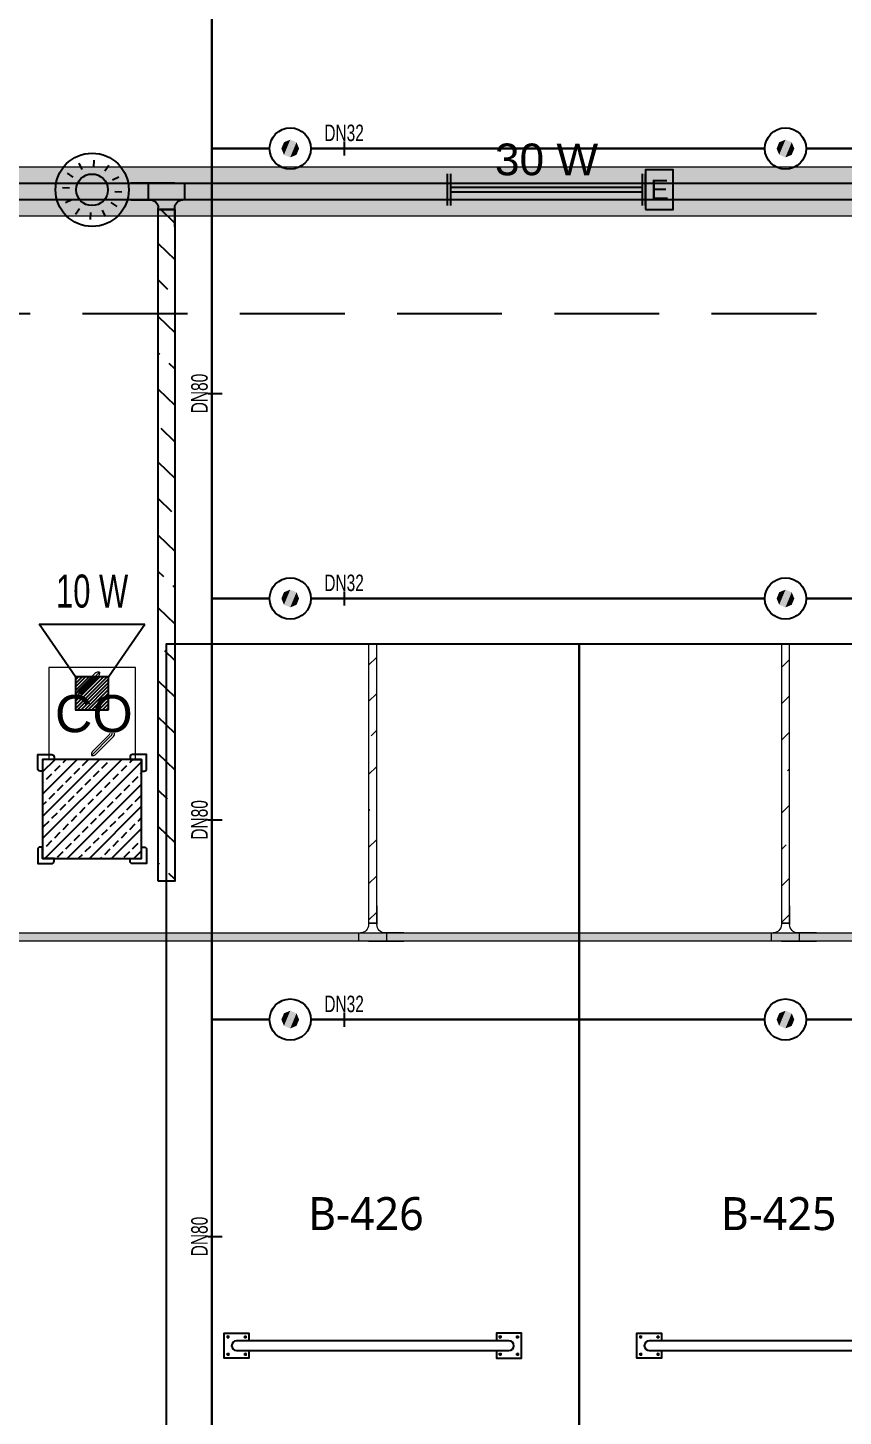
# Model space of a CAD drawing. Header units: millimetres. Extents: x -379292 to 1221486, y 92049 to 447512.
# Drawn here: x -184545 to -179605, y 180942 to 189350 of the extents above; entities that cross this region are included whole.
import ezdxf
from ezdxf.enums import TextEntityAlignment as Align

# ---------------------------------------------------------------- set-up
doc = ezdxf.new("R2010")
doc.units = ezdxf.units.MM
doc.linetypes.add('HIDDEN', pattern=[9.525, 6.35, -3.175])
for name, color, linetype in [('-M-YNGN-BORUID', 7, 'Continuous'), ('-M-YNGN-BORUUZUN', 7, 'Continuous'), ('-M-YNGN-BORUYUK', 7, 'Continuous'), ('-M-YNGN-SPR-YUK', 7, 'Continuous'), ('-M-YNGN-ZON3-CAP-', 7, 'Continuous'), ('-M-YNGN-ZON3-SPR-', 7, 'Continuous'), ('05_HATCH CONCRETE', 141, 'Continuous'), ('05_SYMBOL', 2, 'Continuous'), ('08_DEDECTOR FLASOR', 3, 'Continuous'), ('08_HORN', 4, 'Continuous'), ('08_LAMP', 4, 'Continuous'), ('08_LOUD SYSTEM', 4, 'Continuous'), ('202-A-Y-MahalAd', 141, 'Continuous'), ('E_CT_ZA', 6, 'Continuous')]:
    doc.layers.add(name, color=color, linetype=linetype)
doc.layers.add('-M-YNGN-SPR-CAPCIZGI', color=188, linetype='Continuous', plot=False)
for name, color, linetype, lineweight in [('-M-YNGN-ZON3', 6, 'SP', 30), ('08_DEDECTOR', 3, 'Continuous', 9), ('E_CT_KA', 4, 'Continuous', 9), ('E_CT_KIRMIZI', 1, 'Continuous', 9)]:
    doc.layers.add(name, color=color, linetype=linetype, lineweight=lineweight)
doc.styles.add('CIZGI', font='tahoma.ttf', dxfattribs={"width": 0.8, "oblique": 20})
doc.styles.add('HCAD', font='HCAD.SHX', dxfattribs={"width": 0.8, "height": 0.2})
doc.styles.add('PIPESIZE', font='hcad.shx', dxfattribs={"width": 0.8})
doc.styles.add('SPR-NOT', font='romans.shx')
doc.styles.get("Standard").update_dxf_attribs({"font": 'segoeuil.ttf'})
doc.styles.add('TR', font='tsimpali.shx', dxfattribs={"width": 0.7})
doc.styles.add('YAZI-2', font='arial.ttf', dxfattribs={"height": 2})
doc.styles.add('YAZI-3', font='arial.ttf', dxfattribs={"height": 3})
doc.linetypes.add('SP', pattern='A,2,-0.1,["SP",CIZGI,S=0.14,R=0.2,X=0,Y=-0.07],-0.255', length=2.355)

# ---------------------------------------------------------------- blocks, each defined once
blk = doc.blocks.new('202_Vida')
at = {"color": 0, "linetype": 'ByBlock', "ltscale": 0.2}
for points in [[(0.96, 0), (-0.96, 0)], [(0, 0.96), (0, -0.96)]]:
    blk.add_lwpolyline(points, dxfattribs=at)
at = {"color": 0, "linetype": 'ByBlock'}
for radius in [0.42, 0.23, 0.155]:
    blk.add_circle((0, 0), radius, dxfattribs=at)
blk = doc.blocks.new('202_Stoper')
at = {"color": 0, "linetype": 'ByBlock'}
for points in [[(-750, -30), (-750, -75), (-900, -75), (-900, 75), (-750, 75), (-750, 30)], [(750, -30), (750, -75), (900, -75), (900, 75), (750, 75), (750, 30)]]:
    blk.add_lwpolyline(points, dxfattribs=at)
blk.add_lwpolyline([(825, -30, 1), (825, 30), (-825, 30, 1), (-825, -30)], format="xyb", close=True, dxfattribs=at)
at = {"color": 0, "linetype": 'ByBlock', "yscale": 10, "zscale": 10, "rotation": 180}
for p, xscale in [((-877, 53), -10), ((-772, 53), 10), ((772, 53), -10), ((877, 53), 10)]:
    blk.add_blockref('202_Vida', p, dxfattribs=dict(at, xscale=xscale))
at = {"color": 0, "linetype": 'ByBlock', "yscale": 10, "zscale": 10}
for p, xscale in [((-877, -52), 10), ((-772, -52), -10), ((772, -52), 10), ((877, -52), -10)]:
    blk.add_blockref('202_Vida', p, dxfattribs=dict(at, xscale=xscale))
blk = doc.blocks.new('202_Mahalblok')
at = {"color": 0, "linetype": 'ByBlock', "flags": 128}
blk.add_lwpolyline([(0, 0), (0, 5000), (2500, 5000), (2500, 0)], close=True, dxfattribs=at)
at = {"color": 252}
blk.add_blockref('202_Stoper', (1250, 750), dxfattribs=at)
at = {"color": 0, "linetype": 'ByBlock', "ltscale": 25}
blk.add_attdef('MAHALNO', text='', height=200, dxfattribs=at).set_placement((1208.7, 1390), align=Align.BOTTOM_CENTER)
blk = doc.blocks.new('bariyer')
at = {"color": 8, "ltscale": 25}
blk.add_lwpolyline([(0, -70), (15, -70, 0.414214), (30, -55), (30, 30), (-55, 30, 0.414214), (-70, 15), (-70, 0), (0, 0)], format="xyb", close=True, dxfattribs=at)
blk = doc.blocks.new('OtoParkBodrumKatMimari')
at = {"layer": '05_HATCH CONCRETE'}
h = blk.add_hatch(dxfattribs=at)
h.set_pattern_fill('ANSI33', color=8, scale=15, angle=180, style=0)
h.set_pattern_definition([(225, (905000, -3e-07), (67.351921, -67.351921), []), (225, (904932.65, -3e-07), (67.351921, -67.351921), [47.625, -23.8125])])
h.paths.add_polyline_path([(62500, 84100), (61900, 84100), (61900, 83500), (62500, 83500)])
at = {"color": 5}
blk.add_lwpolyline([(62500, 84100), (61900, 84100), (61900, 83500), (62500, 83500)], close=True, dxfattribs=at)
at = {"layer": '05_SYMBOL', "color": 252, "linetype": 'HIDDEN', "ltscale": 100}
blk.add_lwpolyline([(128500, 86800), (19400, 86800)], dxfattribs=at)
at = {"layer": '05_SYMBOL', "color": 8, "xscale": -1}
blk.add_blockref('bariyer', (61900, 84100), dxfattribs=at)
at = {"layer": '05_SYMBOL', "color": 8}
blk.add_blockref('bariyer', (62500, 84100), dxfattribs=at)
at = {"layer": '05_SYMBOL', "color": 8, "rotation": 180}
blk.add_blockref('bariyer', (61900, 83500), dxfattribs=at)
at = {"layer": '05_SYMBOL', "color": 8, "xscale": -1, "rotation": 180}
blk.add_blockref('bariyer', (62500, 83500), dxfattribs=at)
at = {"layer": '202-A-Y-MahalAd', "color": 8, "ltscale": 25}
for p, values in [((62650, 79800), {'MAHALNO': 'B-426'}), ((65150, 79800), {'MAHALNO': 'B-425'})]:
    blk.add_blockref('202_Mahalblok', p, dxfattribs=at).add_auto_attribs(values)
blk = doc.blocks.new('SPRKL100')
at = {"layer": '-M-YNGN-SPR-CAPCIZGI'}
blk.add_line((0, 0.431), (0, -0.431), dxfattribs=at)
at = {"layer": '-M-YNGN-BORUID', "color": 0, "style": 'HCAD', "width": 0.8, "flags": 1}
blk.add_attdef('DIC', text='', height=0.4, dxfattribs=at).set_placement((0, -1.693), align=Align.CENTER)
at = {"layer": '-M-YNGN-BORUUZUN', "color": 0, "style": 'HCAD', "width": 0.7}
blk.add_attdef('BOY', text='', height=0.8, dxfattribs=at).set_placement((0, -1.08), align=Align.CENTER)
at = {"layer": '-M-YNGN-BORUYUK', "color": 6, "style": 'PIPESIZE', "width": 0.8}
blk.add_attdef('YUK', text='', height=0.5, dxfattribs=at).set_placement((0, 1.866), align=Align.CENTER)
at = {"color": 0, "style": 'PIPESIZE', "width": 0.7}
blk.add_attdef('CAP', text='', height=1, dxfattribs=at).set_placement((0, 0.45), align=Align.CENTER)
blk = doc.blocks.new('SP-C-UP-12')
at = {"ltscale": 10}
blk.add_line((0, 0), (0, 0), dxfattribs=at)
at = {"color": 1, "linetype": 'Continuous'}
blk.add_circle((0, 0), 12.5, dxfattribs=at)
at = {"ltscale": 10}
for points in [[(-5.37, 0), (-3.8, 3.8), (-3.8, -3.8), (0, 5.37)], [(-3.8, -3.8), (0, 5.37), (0, -5.37), (3.8, 3.8)], [(0, -5.37), (3.8, 3.8), (3.8, -3.8), (5.37, 0)]]:
    blk.add_solid(points, dxfattribs=at)
at = {"layer": '-M-YNGN-SPR-YUK', "style": 'SPR-NOT', "width": 0.5, "flags": 9}
for tag, p in [('YUK', (0, 17.77)), ('CAP', (0, 14.42)), ('TIP', (0.2, 10.78))]:
    blk.add_attdef(tag, text='', height=2.5, dxfattribs=at).set_placement(p, align=Align.MIDDLE_CENTER)
blk = doc.blocks.new('A$C69E75EAE')
at = {"layer": '-M-YNGN-ZON3', "ltscale": 500}
for p, q in [((5389.84, -7817.22), (5389.84, -2469.72)), ((5424.84, -5942.22), (5389.84, -5942.22)), ((5449.84, -5942.22), (5724.84, -5942.22)), ((5749.84, -5942.22), (6024.84, -5942.22)), ((5424.84, -6214.72), (5389.84, -6214.72)), ((5449.84, -6214.72), (5724.84, -6214.72)), ((5749.84, -6214.72), (6024.84, -6214.72)), ((5424.84, -6469.72), (5389.84, -6469.72)), ((5449.84, -6469.72), (5724.84, -6469.72)), ((5749.84, -6469.72), (6024.84, -6469.72))]:
    blk.add_line(p, q, dxfattribs=at)
at = {"layer": '-M-YNGN-ZON3-CAP-'}
ref = blk.add_blockref('SPRKL100', (5469.95, -5942.22), dxfattribs=dict(at, xscale=10, yscale=10, zscale=10, rotation=359.9999997800978))
ref.add_attrib('CAP', 'DN32', dxfattribs={"layer": '0', "color": 0, "height": 10, "rotation": 360, "style": 'PIPESIZE', "width": 0.7}).set_placement((5469.95, -5937.72), align=Align.CENTER)
ref = blk.add_blockref('SPRKL100', (5391.82, -6090.57), dxfattribs=dict(at, xscale=10.00000000000001, yscale=10.00000000000001, zscale=10.00000000000001, rotation=90))
ref.add_attrib('CAP', 'DN80', dxfattribs={"layer": '0', "color": 0, "height": 10, "rotation": 90, "style": 'PIPESIZE', "width": 0.7}).set_placement((5387.32, -6090.57), align=Align.CENTER)
ref = blk.add_blockref('SPRKL100', (5469.95, -6214.72), dxfattribs=dict(at, xscale=10, yscale=10, zscale=10, rotation=359.9999997800978))
ref.add_attrib('CAP', 'DN32', dxfattribs={"layer": '0', "color": 0, "height": 10, "rotation": 360, "style": 'PIPESIZE', "width": 0.7}).set_placement((5469.95, -6210.22), align=Align.CENTER)
ref = blk.add_blockref('SPRKL100', (5391.82, -6348.79), dxfattribs=dict(at, xscale=10.00000000000001, yscale=10.00000000000001, zscale=10.00000000000001, rotation=90))
ref.add_attrib('CAP', 'DN80', dxfattribs={"layer": '0', "color": 0, "height": 10, "rotation": 90, "style": 'PIPESIZE', "width": 0.7}).set_placement((5387.32, -6348.79), align=Align.CENTER)
ref = blk.add_blockref('SPRKL100', (5469.95, -6469.72), dxfattribs=dict(at, xscale=10, yscale=10, zscale=10, rotation=359.9999997800978))
ref.add_attrib('CAP', 'DN32', dxfattribs={"layer": '0', "color": 0, "height": 10, "rotation": 360, "style": 'PIPESIZE', "width": 0.7}).set_placement((5469.95, -6465.22), align=Align.CENTER)
ref = blk.add_blockref('SPRKL100', (5391.82, -6601.08), dxfattribs=dict(at, xscale=10.00000000000001, yscale=10.00000000000001, zscale=10.00000000000001, rotation=90))
ref.add_attrib('CAP', 'DN80', dxfattribs={"layer": '0', "color": 0, "height": 10, "rotation": 90, "style": 'PIPESIZE', "width": 0.7}).set_placement((5387.32, -6601.08), align=Align.CENTER)
at = {"layer": '-M-YNGN-ZON3-SPR-'}
for p in [(5437.34, -5942.22), (5737.34, -5942.22), (5437.34, -6214.72), (5737.34, -6214.72), (5437.34, -6469.72), (5737.34, -6469.72)]:
    blk.add_blockref('SP-C-UP-12', p, dxfattribs=at)
blk = doc.blocks.new('*U736')
h = blk.add_hatch()
h.set_pattern_fill('ANSI33', color=0, scale=50, angle=1, style=0)
h.paths.add_polyline_path([(-53157.2, 50), (112.8, 50), (112.8, 0), (-53157.2, 0)])
at = {"color": 0}
blk.add_lwpolyline([(-53157.2, 50), (112.8, 50), (112.8, 0), (-53157.2, 0)], close=True, dxfattribs=at)
at = {"ltscale": 25, "flags": 1}
for tag, p in [('YUKSEKLIK', (-228.6, -148.7)), ('KALINLIK', (-228.6, -213.3))]:
    blk.add_attdef(tag, p, '', height=50, dxfattribs=at)
blk = doc.blocks.new('*U902')
h = blk.add_hatch()
h.set_pattern_fill('ANSI33', color=0, scale=50, angle=1, style=0)
h.paths.add_polyline_path([(-3796.9, 100), (270.5, 100), (270.5, 0), (-3796.9, 0)])
at = {"color": 0}
blk.add_lwpolyline([(-3796.9, 100), (270.5, 100), (270.5, 0), (-3796.9, 0)], close=True, dxfattribs=at)
at = {"ltscale": 25, "flags": 1}
for tag, p in [('YUKSEKLIK', (-228.6, -148.7)), ('KALINLIK', (-228.6, -213.3))]:
    blk.add_attdef(tag, p, '', height=50, dxfattribs=at)
blk = doc.blocks.new('*U403')
at = {"color": 0}
for p, q in [((264, 264), (-164, 264)), ((-60, 264), (-60, 164)), ((0, 264), (264, 264)), ((160, 264), (160, 164)), ((-164, 164), (-50, 164)), ((0, 0), (0, 114)), ((0, 104), (100, 104)), ((100, 0), (100, 114)), ((264, 164), (150, 164))]:
    blk.add_line(p, q, dxfattribs=at)
for centre, start, end in [((-50, 114), 0, 90), ((150, 114), 90, 180)]:
    blk.add_arc(centre, 50, start, end, dxfattribs=at)
blk = doc.blocks.new('40 W SIVA ÜSTÜ ETANJ LED E 50')
at = {"layer": '08_LAMP'}
for p, q in [((-625, -100), (-625, 100)), ((-605, -100), (-605, 100)), ((605, -100), (605, 100)), ((625, -100), (625, 100)), ((-605, 15), (605, 15)), ((-605, -15), (605, -15))]:
    blk.add_line(p, q, dxfattribs=at)
blk.add_lwpolyline([(625, -125), (800, -125), (800, 125), (625, 125)], close=True, dxfattribs=at)
at = {"layer": '08_LAMP', "color": 2, "style": 'YAZI-2'}
blk.add_text('30 W', height=200, dxfattribs=at).set_placement((0, 90), align=Align.CENTER)
blk.add_text('E', height=125, dxfattribs=at).set_placement((712.5, 0), align=Align.MIDDLE)
blk = doc.blocks.new('CO 250')
at = {"layer": '08_DEDECTOR'}
for p, q in [((17, 242.9), (-84.1, 141.8)), ((44.7, 251), (-74.3, 132)), ((36.6, 223.3), (-64.5, 122.2)), ((44.7, 249.8), (44.7, 242.9)), ((114.1, -136), (-4.8, -255)), ((104.4, -126.2), (3.3, -227.3)), ((123.9, -145.8), (22.9, -246.9)), ((-4.8, -246.9), (-4.8, -255)), ((-4.8, -255), (3.3, -255))]:
    blk.add_line(p, q, dxfattribs=at)
at = {"layer": '08_DEDECTOR', "ltscale": 25}
blk.add_lwpolyline([(-262.5, 278.4), (-262.5, -278.4), (262.5, -278.4), (262.5, 278.4)], close=True, dxfattribs=at)
at = {"layer": '08_DEDECTOR'}
for centre, radius, start, end in [((36.6, 223.3), 27.7, 72.96875, 135), ((17, 242.9), 27.7, 315, 0), ((-54.7, 112.4), 41.6, 135, 180), ((-54.7, 112.4), 27.7, 135, 180), ((-54.7, 112.4), 13.9, 135, 180), ((94.6, -116.4), 13.9, 315, 350.41117), ((94.6, -116.4), 27.7, 315, 355.2224), ((94.6, -116.4), 41.6, 315, 356.81699), ((22.9, -246.9), 27.7, 135, 180), ((3.3, -227.3), 27.7, 270, 315)]:
    blk.add_arc(centre, radius, start, end, dxfattribs=at)
at = {"layer": '08_DEDECTOR', "color": 3, "style": 'YAZI-3'}
blk.add_text('CO', height=225, dxfattribs=at).set_placement((-225.5, -113.1))
blk = doc.blocks.new('KORNA ORT TAVAN')
at = {"layer": '08_HORN', "color": 3}
for p, q in [((9.8, 137.5), (12.8, 179.4)), ((-114.2, 77.3), (-148.9, 100.8)), ((-60.2, 124), (-78.6, 161.8)), ((77.3, 114.2), (100.8, 148.9)), ((-137.5, 9.8), (-179.4, 12.8)), ((124, 60.2), (161.8, 78.6)), ((-124, -60.2), (-161.8, -78.6)), ((114.2, -77.3), (148.9, -100.8)), ((137.5, -9.8), (179.4, -12.8)), ((-77.3, -114.2), (-100.8, -148.9)), ((-9.8, -137.5), (-12.8, -179.4)), ((60.2, -124), (78.6, -161.8))]:
    blk.add_line(p, q, dxfattribs=at)
at = {"layer": '08_HORN', "color": 1}
for major_axis, start_param, end_param in [((0, 221.8), 4.712358, 10.995543), ((0, 95.8), -1.570763777940356, 4.712421529239229)]:
    blk.add_ellipse((0, 0), major_axis=major_axis, ratio=1, start_param=start_param, end_param=end_param, dxfattribs=at)
blk = doc.blocks.new('15 W HORN 100_HARİCİ TİP')
at = {"layer": '08_LOUD SYSTEM'}
h = blk.add_hatch(dxfattribs=at)
h.set_pattern_fill('ANSI31', color=2, scale=4.8)
h.set_pattern_definition([(45, (-341645.439, -380325.335), (-10.77630735, 10.77630735), [])])
h.paths.add_polyline_path([(-100, 0), (100, 0), (100, 200), (-100, 200)])
at = {"layer": '08_LOUD SYSTEM', "ltscale": 2}
for p, q in [((-320, 520), (320, 520)), ((-100, 200), (-320, 520)), ((100, 200), (320, 520))]:
    blk.add_line(p, q, dxfattribs=at)
at = {"layer": '08_LOUD SYSTEM'}
blk.add_lwpolyline([(100, 0), (100, 200), (-100, 200), (-100, 0)], close=True, dxfattribs=at)
at = {"layer": '08_LOUD SYSTEM', "color": 2, "ltscale": 2, "style": 'TR', "width": 0.7}
blk.add_text('10 W', height=200, dxfattribs=at).set_placement((0, 620), align=Align.CENTER)
blk = doc.blocks.new('*U655')
h = blk.add_hatch()
h.set_pattern_fill('ANSI33', color=0, scale=50, angle=1, style=0)
h.paths.add_polyline_path([(-115024.3, 100), (-249.3, 100), (-249.3, 0), (-115024.3, 0)])
at = {"color": 0}
blk.add_lwpolyline([(-115024.3, 100), (-249.3, 100), (-249.3, 0), (-115024.3, 0)], close=True, dxfattribs=at)
at = {"ltscale": 25, "flags": 1}
for tag, p in [('YUKSEKLIK', (-228.6, -148.7)), ('KALINLIK', (-228.6, -213.3))]:
    blk.add_attdef(tag, p, '', height=50, dxfattribs=at)
blk = doc.blocks.new('*U722')
h = blk.add_hatch()
h.set_pattern_fill('ANSI33', color=0, scale=50, angle=1, style=0)
h.paths.add_polyline_path([(-115264.3, 300), (-889.1, 300), (-889.1, 0), (-115264.3, 0)])
at = {"color": 0}
blk.add_lwpolyline([(-115264.3, 300), (-889.1, 300), (-889.1, 0), (-115264.3, 0)], close=True, dxfattribs=at)
at = {"ltscale": 25, "flags": 1}
for tag, p in [('YUKSEKLIK', (-228.6, -148.7)), ('KALINLIK', (-228.6, -213.3))]:
    blk.add_attdef(tag, p, '', height=50, dxfattribs=at)
blk = doc.blocks.new('*U1030')
h = blk.add_hatch()
h.set_pattern_fill('ANSI33', color=0, scale=50, angle=1, style=0)
h.paths.add_polyline_path([(-2092.9, 50), (-402.9, 50), (-402.9, 0), (-2092.9, 0)])
at = {"color": 0}
blk.add_lwpolyline([(-2092.9, 50), (-402.9, 50), (-402.9, 0), (-2092.9, 0)], close=True, dxfattribs=at)
at = {"ltscale": 25, "flags": 1}
for tag, p in [('YUKSEKLIK', (-228.6, -148.7)), ('KALINLIK', (-228.6, -213.3))]:
    blk.add_attdef(tag, p, '', height=50, dxfattribs=at)
blk = doc.blocks.new('*U1012')
at = {"color": 0}
for p, q in [((214, 214), (-164, 214)), ((-60, 214), (-60, 164)), ((0, 214), (214, 214)), ((110, 214), (110, 164)), ((-164, 164), (-50, 164)), ((0, 0), (0, 114)), ((0, 104), (50, 104)), ((50, 0), (50, 114)), ((214, 164), (100, 164))]:
    blk.add_line(p, q, dxfattribs=at)
for centre, start, end in [((-50, 114), 0, 90), ((100, 114), 90, 180)]:
    blk.add_arc(centre, 50, start, end, dxfattribs=at)

msp = doc.modelspace()

# ---------------------------------------------------------------- block references
at = {"color": 8}
msp.add_blockref('OtoParkBodrumKatMimari', (-246354.8, 100818.8), dxfattribs=at)

# ---------------------------------------------------------------- next in the draw order: block references
at = {"layer": '-M-YNGN-ZON3', "ltscale": 25, "xscale": 10, "yscale": 10, "zscale": 10}
msp.add_blockref('A$C69E75EAE', (-237328.2, 248041), dxfattribs=at)
at = {"layer": '08_DEDECTOR'}
msp.add_blockref('CO 250', (-184154.8, 185197.2), dxfattribs=at)
at = {"layer": '08_DEDECTOR FLASOR'}
msp.add_blockref('KORNA ORT TAVAN', (-184154.8, 188368.8), dxfattribs=at)
at = {"layer": '08_LAMP', "xscale": 0.96, "yscale": 0.96, "zscale": 0.96}
msp.add_blockref('40 W SIVA ÜSTÜ ETANJ LED E 50', (-181402.1, 188370.6), dxfattribs=at)
at = {"layer": '08_LOUD SYSTEM'}
msp.add_blockref('15 W HORN 100_HARİCİ TİP', (-184154.8, 185218.8), dxfattribs=at)
at = {"layer": 'E_CT_KA', "rotation": 180}
msp.add_blockref('*U722', (-230494.1, 188509), dxfattribs=at)
at = {"layer": 'E_CT_KIRMIZI', "color": 1, "xscale": -1, "rotation": 89.99999999999991}
for p in [(-182429.8, 183525.8), (-179929.8, 183525.8)]:
    msp.add_blockref('*U1030', p, dxfattribs=at)
at = {"layer": 'E_CT_KIRMIZI', "color": 2, "xscale": -1, "rotation": 180}
for p in [(-182479.8, 184032.8), (-179979.8, 184032.8)]:
    msp.add_blockref('*U1012', p, dxfattribs=at)
at = {"layer": 'E_CT_KIRMIZI', "color": 1, "rotation": 180}
msp.add_blockref('*U736', (-229692.1, 183868.8), dxfattribs=at)
at = {"layer": 'E_CT_ZA', "color": 112}
for name, p, rotation in [('*U655', (-230054.1, 188409), 180), ('*U902', (-183654.8, 187978.5), 90)]:
    msp.add_blockref(name, p, dxfattribs=dict(at, rotation=rotation))
at = {"layer": 'E_CT_ZA', "color": 2, "xscale": -1}
msp.add_blockref('*U403', (-183654.8, 188145), dxfattribs=at)

doc.saveas('drawing.dxf')
